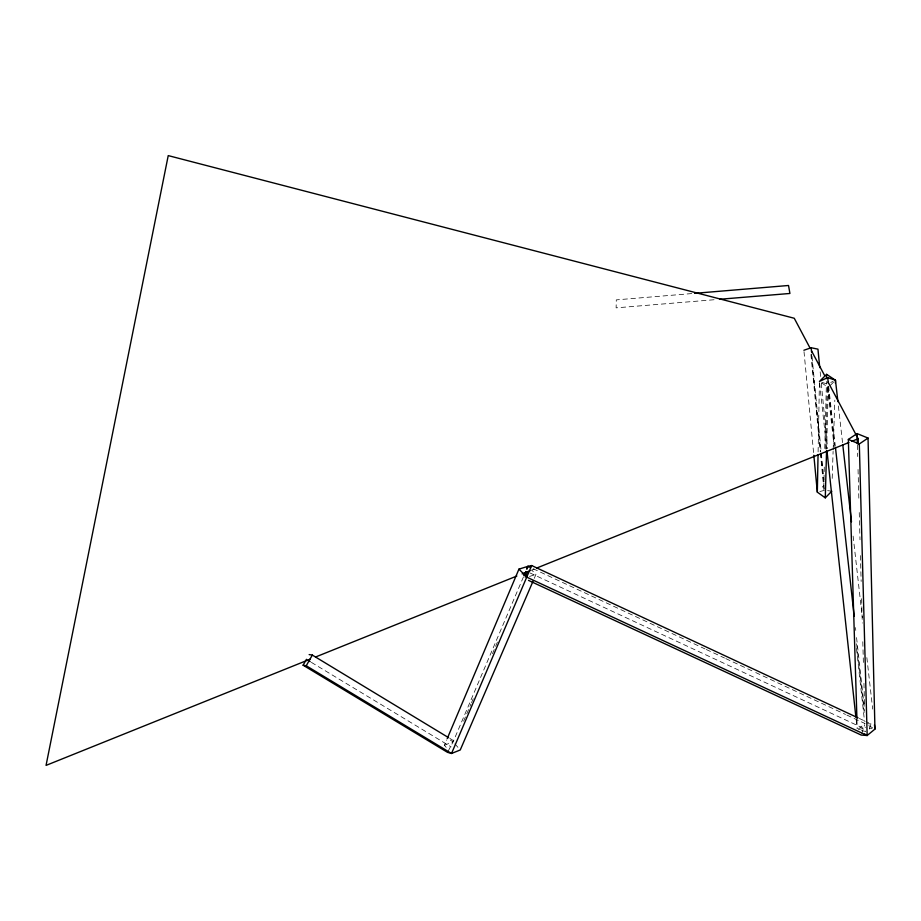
<?xml version="1.0" encoding="UTF-8"?>
<svg xmlns="http://www.w3.org/2000/svg" width="921" height="921" viewBox="0 0 921 921"><rect width="100%" height="100%" fill="white"/><g stroke="black" fill="none" stroke-linecap="round" stroke-linejoin="round"><path stroke-width="0.69" stroke-dasharray="4.61 3.45" d="M818.101 451.9L819.414 382.894M824.283 467.016L823.823 485.54L820.116 489.316M824.756 448.481L826.448 381.467M825.677 449.057L827.357 385.116M826.609 449.08L828.278 387.396L833.678 382.042M832.204 478.402L833.102 451.382M833.16 449.955L834.817 400.163M869.309 729.064L871.036 723.929L865.844 721.5M861.619 733.772L864.635 724.839M446.19 747.299L444.417 745.239L446.662 739.943M523.462 576.88L453.132 741.808L447.514 752.342M463.631 721.178L470.976 703.989M471.54 702.665L473.244 698.694M492.447 653.749L498.664 639.197M534.261 578.353L535.964 574.393L531.958 570.364M858.384 728.983L865.061 723.561L846.848 715.064M830.754 382.434L833.114 381.34M531.452 570.168L534.099 569.097M444.417 745.239L453.132 741.808L449.436 739.575M529.529 576.431L535.964 574.393M819.851 491.515L824.871 490.26M858.591 729.559L865.233 727.901M691.717 293.58L616.287 299.878L616.126 307.856L714.397 299.716M867.455 723.71L871.036 723.929M827.634 490.64L831.778 491.204M861.457 730.652L865.648 731.412L865.176 727.118M869.355 728.085L872.152 728.603M822.027 382.33L827.208 384.08L834.161 446.973M859.339 718.461L864.543 720.89M533.167 568.752L704.979 648.891M706.28 649.501L724.493 657.997M725.794 658.607L754.437 671.962M755.738 672.56L845.547 714.454M530.082 572.989L866.108 729.501M868.768 725.644L872.475 727.728M311.39 662.383L451.106 746.873M449.816 738.4L454.732 741.382M821.647 382.94L828.278 387.396M454.905 743.857L458.474 747.944M838.386 405.988L842.588 443.162M853.111 536.091L862.332 617.588M866.857 657.629L872.682 709.101M828.647 386.175L835.312 446.167M855.459 627.581L855.77 630.436M856.565 637.585L864.658 710.436M828.106 386.567L834.599 445.154M856.599 643.767L864.52 715.214M856.472 648.511L864.543 721.408M819.586 382.883L826.724 448.573M856.185 719.888L857.117 728.465M820.174 371.888L820.726 377.564M821.279 383.251L827.634 448.596M811.988 356.3L821.175 451.774M821.313 453.201L824.33 484.55M811.343 353.963L820.738 451.923M820.876 453.339L824.283 488.844M810.929 354.504L820.254 451.658M820.392 453.086L824.099 491.664M804.01 351.672L813.83 455.262M856.956 719.819L857.221 728.453M857.382 445.062L857.693 456.551M858.05 469.468L858.844 498.18M859.247 512.537L859.995 539.81M860.433 555.605L861.147 581.439M861.619 598.673L862.286 623.068M862.804 641.73L863.438 664.697M863.956 683.359L864.589 706.326"/><path stroke-width="1.38" d="M831.778 491.204L825.285 497.847L817.33 492.148L818.044 454.767M826.517 378.623L826.632 374.34L835.474 380.246L837.903 401.694M825.285 497.847L826.563 450.507M835.382 383.101L835.474 380.246L827.703 377.598L819.437 381.455L826.632 374.34M858.038 717.862L531.682 565.552L451.532 753.47L447.514 752.342L303.101 665.204L306.463 659.309M524.302 575.36L525.868 571.492M526.916 568.913L527.963 566.334L531.682 565.552M447.215 738.619L518.949 569.132L527.963 566.334L530.565 567.543M524.026 575.567L525.154 572.931M526.835 568.971L527.963 566.334M525.212 577.064L527.48 571.78M533.121 581.001L460.247 749.982L451.532 753.47L306.233 665.768L303.101 665.204M306.233 665.768L312.334 655.084L448.596 737.663M528.481 580.368L861.193 735.05L867.156 735.499L874.95 729.11L868.043 438.062L857.06 433.584L848.333 439.432L856.921 718.38M848.333 439.432L859.305 443.968L868.043 438.062M310.331 659.102L46.05 765.397L168.232 155.603L794.259 318.263L810.25 348.449M315.581 656.995L516.831 576.039M522.149 573.898L530.116 570.698M536.759 568.027L848.932 442.471M851.58 441.401L858.176 438.753L828.106 382.088M803.883 350.256L811.171 347.747L817.952 349.151L819.748 367.629M694.584 293.339L788.526 285.487L789.919 293.465L719.75 299.267M309.157 654.589L312.334 655.084M859.305 443.968L867.156 735.499L526.95 577.248L518.949 569.132M864.681 734.095L867.156 735.499M307.706 660.161L310.158 661.646M811.539 350.889L824.779 375.826M842.761 444.59L851.488 521.793M874.466 724.827L874.95 729.11M827.703 377.598L828.336 383.309M835.474 447.594L854.181 616.149M827.035 451.428L855.874 717.033M811.171 347.747L811.585 352.018M813.83 455.262L817.33 492.148M858.199 438.764L858.36 444.486M857.06 433.584L857.336 443.634"/></g></svg>
